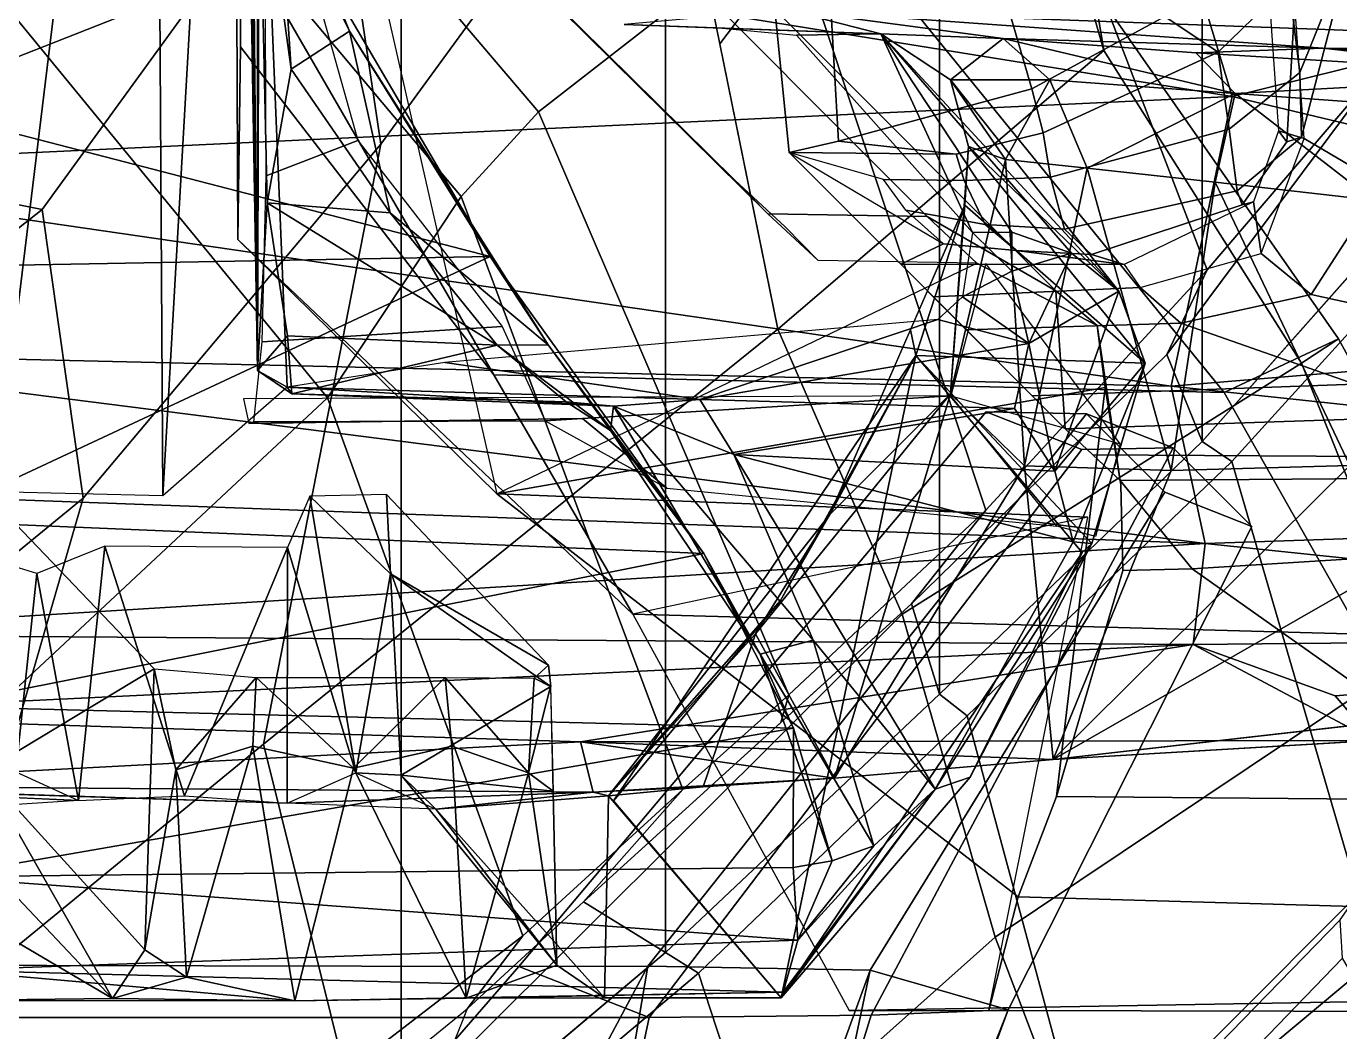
# Model space of a CAD drawing. Header units: inches. Extents: x -15.6 to 12, y -13.7 to 13.7.
# Drawn here: x -8.27 to -7.099, y -8.481 to -7.585 of the extents above; entities that cross this region are included whole.
import ezdxf

# ---------------------------------------------------------------- set-up
doc = ezdxf.new("R2010")
doc.units = ezdxf.units.IN
doc.header["$MEASUREMENT"] = 0
for name, color, linetype in [('SEAT-CHASSIS', 5, 'Continuous'), ('SEAT-FABRICBACK', 5, 'Continuous'), ('SEAT-FRAME', 5, 'Continuous')]:
    doc.layers.add(name, color=color, linetype=linetype)

msp = doc.modelspace()

# ---------------------------------------------------------------- linework, layer by layer
at = {"layer": 'SEAT-CHASSIS'}
for points in [[(-8.3221, -6.8266, 23.2099), (-8.155, -6.8335, 23.477), (-8.2973, -7.9995, 23.2067)], [(-8.1481, -8.0031, 23.4421), (-8.2973, -7.9995, 23.2067), (-8.155, -6.8335, 23.477)], [(-8.1481, -8.0031, 23.4421), (-8.155, -6.8335, 23.477), (-8.0814, -6.8348, 23.6615)], [(-8.0373, -7.9065, 23.6251), (-8.1481, -8.0031, 23.4421), (-8.0814, -6.8348, 23.6615)], [(-8.0635, -7.8914, 23.7604), (-8.0373, -7.9065, 23.6251), (-8.0814, -6.8348, 23.6615)], [(-8.0772, -6.8811, 23.942), (-8.0635, -7.8914, 23.7604), (-8.0814, -6.8348, 23.6615)], [(-8.0719, -6.975, 24.107), (-8.0635, -7.8914, 23.7604), (-8.0772, -6.8811, 23.942)], [(-8.0719, -6.975, 24.107), (-8.0636, -7.3035, 24.2217), (-8.0635, -7.8914, 23.7604)], [(-8.0635, -7.8914, 23.7604), (-8.0636, -7.3035, 24.2217), (-8.0622, -7.4172, 24.1961)], [(-7.1951, -7.6474, 14.3728), (-8.6041, -7.42, 14.5251), (-7.295, -7.3171, 14.1679)], [(-7.1951, -7.6474, 14.3728), (-7.295, -7.3171, 14.1679), (-6.412, -7.4533, 14.1115)], [(-8.5793, -7.7123, 14.7585), (-8.6041, -7.42, 14.5251), (-7.1951, -7.6474, 14.3728)], [(-8.0622, -7.4172, 24.1961), (-8.0549, -7.7421, 24.0624), (-8.0635, -7.8914, 23.7604)], [(-8.0549, -7.7421, 24.0624), (-8.0622, -7.4172, 24.1961), (-8.0337, -7.6231, 24.1398)], [(-8.0622, -7.4172, 24.1961), (-8.0464, -7.4291, 24.2466), (-8.0337, -7.6231, 24.1398)], [(-8.0464, -7.4291, 24.2466), (-7.9815, -7.5894, 24.2234), (-8.0337, -7.6231, 24.1398)], [(-8.0199, -7.5106, 24.3439), (-7.9815, -7.5894, 24.2234), (-8.0464, -7.4291, 24.2466)], [(-7.1951, -7.6474, 14.3728), (-6.412, -7.4533, 14.1115), (-6.4058, -7.8361, 14.4387)], [(-8.0199, -7.5106, 24.3439), (-8.396, -7.4841, 24.3459), (-8.3832, -7.6538, 24.3278)], [(-7.8564, -7.7899, 24.2816), (-8.0199, -7.5106, 24.3439), (-8.3832, -7.6538, 24.3278)], [(-8.0199, -7.5106, 24.3439), (-7.8564, -7.7899, 24.2816), (-7.9815, -7.5894, 24.2234)], [(-7.5916, -7.5703, 15.3952), (-6.6166, -7.6058, 15.0842), (-7.2982, -7.5398, 15.143)], [(-6.7268, -7.5518, 14.9967), (-7.2982, -7.5398, 15.143), (-6.6166, -7.6058, 15.0842)], [(-7.5916, -7.5703, 15.3952), (-7.7367, -7.5834, 16.1351), (-7.508, -7.5917, 16.241)], [(-7.399, -7.5958, 15.9407), (-7.1142, -7.6043, 15.5532), (-7.5916, -7.5703, 15.3952)], [(-7.508, -7.5917, 16.241), (-7.399, -7.5958, 15.9407), (-7.5916, -7.5703, 15.3952)], [(-7.5916, -7.5703, 15.3952), (-7.1142, -7.6043, 15.5532), (-6.6166, -7.6058, 15.0842)], [(-7.6494, -7.5865, 16.206), (-7.508, -7.5917, 16.241), (-7.7367, -7.5834, 16.1351)], [(-8.0337, -7.6231, 24.1398), (-7.9815, -7.5894, 24.2234), (-7.9455, -7.7511, 24.0636)], [(-7.9815, -7.5894, 24.2234), (-7.8045, -7.8687, 24.0007), (-7.9455, -7.7511, 24.0636)], [(-7.8564, -7.7899, 24.2816), (-7.8045, -7.8687, 24.0007), (-7.9815, -7.5894, 24.2234)], [(-7.508, -7.5917, 16.241), (-7.6494, -7.5865, 16.206), (-7.5833, -7.5929, 16.4529)], [(-7.508, -7.5917, 16.241), (-7.5833, -7.5929, 16.4529), (-7.4263, -7.7687, 23.3125)], [(-7.508, -7.5917, 16.241), (-7.3914, -7.7682, 23.3119), (-7.3382, -7.787, 23.3535)], [(-7.4459, -7.6327, 16.2284), (-7.508, -7.5917, 16.241), (-7.296, -7.821, 23.3453)], [(-7.508, -7.5917, 16.241), (-7.4459, -7.6327, 16.2284), (-7.399, -7.5958, 15.9407)], [(-7.4263, -7.7687, 23.3125), (-7.3914, -7.7682, 23.3119), (-7.508, -7.5917, 16.241)], [(-7.3382, -7.787, 23.3535), (-7.296, -7.821, 23.3453), (-7.508, -7.5917, 16.241)], [(-7.4459, -7.6327, 16.2284), (-7.3574, -7.6325, 15.9799), (-7.399, -7.5958, 15.9407)], [(-7.399, -7.5958, 15.9407), (-7.2275, -7.6086, 15.7244), (-7.1142, -7.6043, 15.5532)], [(-7.1923, -7.6447, 15.7562), (-7.2275, -7.6086, 15.7244), (-7.399, -7.5958, 15.9407)], [(-7.3574, -7.6325, 15.9799), (-7.1923, -7.6447, 15.7562), (-7.399, -7.5958, 15.9407)], [(-6.8969, -7.6288, 15.4831), (-7.1142, -7.6043, 15.5532), (-7.2275, -7.6086, 15.7244)], [(-6.668, -7.6351, 15.3662), (-6.6166, -7.6058, 15.0842), (-7.1142, -7.6043, 15.5532)], [(-6.8969, -7.6288, 15.4831), (-6.668, -7.6351, 15.3662), (-7.1142, -7.6043, 15.5532)], [(-7.1923, -7.6447, 15.7562), (-6.8969, -7.6288, 15.4831), (-7.2275, -7.6086, 15.7244)], [(-8.0337, -7.6231, 24.1398), (-7.9455, -7.7511, 24.0636), (-8.0549, -7.7421, 24.0624)], [(-6.8573, -7.6687, 15.5203), (-6.8969, -7.6288, 15.4831), (-7.1923, -7.6447, 15.7562)], [(-7.3574, -7.6325, 15.9799), (-7.4459, -7.6327, 16.2284), (-7.397, -7.7036, 16.1707)], [(-7.397, -7.7036, 16.1707), (-7.4459, -7.6327, 16.2284), (-7.4301, -7.692, 16.3534)], [(-7.4459, -7.6327, 16.2284), (-7.296, -7.821, 23.3453), (-7.4301, -7.692, 16.3534)], [(-7.397, -7.7036, 16.1707), (-7.3242, -7.7112, 15.999), (-7.3574, -7.6325, 15.9799)], [(-7.1923, -7.6447, 15.7562), (-7.3574, -7.6325, 15.9799), (-7.3242, -7.7112, 15.999)], [(-8.5793, -7.7123, 14.7585), (-7.1951, -7.6474, 14.3728), (-7.2494, -7.9055, 14.6425)], [(-7.8564, -7.7899, 24.2816), (-8.3832, -7.6538, 24.3278), (-8.3763, -7.7995, 24.2838)], [(-7.3242, -7.7112, 15.999), (-7.2102, -7.7239, 15.8408), (-7.1923, -7.6447, 15.7562)], [(-6.4058, -7.8361, 14.4387), (-7.2494, -7.9055, 14.6425), (-7.1951, -7.6474, 14.3728)], [(-7.2102, -7.7239, 15.8408), (-7.0694, -7.7397, 15.7091), (-7.1923, -7.6447, 15.7562)], [(-6.8573, -7.6687, 15.5203), (-7.1923, -7.6447, 15.7562), (-7.0694, -7.7397, 15.7091)], [(-7.4332, -7.7442, 16.4826), (-7.4459, -7.9124, 16.1146), (-7.4301, -7.692, 16.3534)], [(-7.4459, -7.9124, 16.1146), (-7.397, -7.7036, 16.1707), (-7.4301, -7.692, 16.3534)], [(-7.4332, -7.7442, 16.4826), (-7.4301, -7.692, 16.3534), (-7.2724, -7.8849, 23.3331)], [(-7.4301, -7.692, 16.3534), (-7.296, -7.821, 23.3453), (-7.2724, -7.8849, 23.3331)], [(-8.563, -7.8748, 14.94), (-8.5793, -7.7123, 14.7585), (-7.2494, -7.9055, 14.6425)], [(-7.397, -7.7036, 16.1707), (-7.4459, -7.9124, 16.1146), (-7.38, -7.9765, 15.9254)], [(-7.38, -7.9765, 15.9254), (-7.3242, -7.7112, 15.999), (-7.397, -7.7036, 16.1707)], [(-7.2493, -7.9806, 15.7743), (-7.3242, -7.7112, 15.999), (-7.38, -7.9765, 15.9254)], [(-7.3242, -7.7112, 15.999), (-7.2493, -7.9806, 15.7743), (-7.2102, -7.7239, 15.8408)], [(-7.2493, -7.9806, 15.7743), (-7.0902, -7.9762, 15.6521), (-7.2102, -7.7239, 15.8408)], [(-7.2102, -7.7239, 15.8408), (-7.0902, -7.9762, 15.6521), (-7.0694, -7.7397, 15.7091)], [(-8.0635, -7.8914, 23.7604), (-8.0549, -7.7421, 24.0624), (-8.0368, -7.8608, 23.9333)], [(-8.0549, -7.7421, 24.0624), (-7.8501, -7.8689, 23.9223), (-8.0368, -7.8608, 23.9333)], [(-7.9455, -7.7511, 24.0636), (-7.8501, -7.8689, 23.9223), (-8.0549, -7.7421, 24.0624)], [(-7.5536, -8.0199, 16.441), (-7.4459, -7.9124, 16.1146), (-7.4332, -7.7442, 16.4826)], [(-7.4332, -7.7442, 16.4826), (-7.4768, -7.8783, 16.6143), (-7.4817, -7.8554, 16.4658)], [(-7.2724, -7.8849, 23.3331), (-7.4768, -7.8783, 16.6143), (-7.4332, -7.7442, 16.4826)], [(-7.8045, -7.8687, 24.0007), (-7.8501, -7.8689, 23.9223), (-7.9455, -7.7511, 24.0636)], [(-7.4263, -7.7687, 23.3125), (-7.4353, -7.8259, 23.432), (-7.3914, -7.803, 23.4011)], [(-7.3914, -7.803, 23.4011), (-7.3914, -7.7682, 23.3119), (-7.4263, -7.7687, 23.3125)], [(-7.3914, -7.7682, 23.3119), (-7.3914, -7.803, 23.4011), (-7.3382, -7.787, 23.3535)], [(-8.3608, -8.0255, 24.169), (-7.8564, -7.7899, 24.2816), (-8.3763, -7.7995, 24.2838)], [(-8.3608, -8.0255, 24.169), (-7.6657, -8.0547, 24.1393), (-7.8564, -7.7899, 24.2816)], [(-7.6657, -8.0547, 24.1393), (-7.8045, -7.8687, 24.0007), (-7.8564, -7.7899, 24.2816)], [(-7.3914, -7.803, 23.4011), (-7.3763, -7.8674, 23.4906), (-7.3382, -7.787, 23.3535)], [(-7.296, -7.821, 23.3453), (-7.3382, -7.787, 23.3535), (-7.3763, -7.8674, 23.4906)], [(-7.3914, -7.803, 23.4011), (-7.4353, -7.8259, 23.432), (-7.3763, -7.8674, 23.4906)], [(-7.3763, -7.8674, 23.4906), (-7.4353, -7.8259, 23.432), (-7.4573, -7.8461, 23.4628)], [(-7.3763, -7.8674, 23.4906), (-7.353, -7.9812, 23.6395), (-7.296, -7.821, 23.3453)], [(-7.296, -7.821, 23.3453), (-7.353, -7.9812, 23.6395), (-7.2724, -7.8849, 23.3331)], [(-7.2494, -7.9055, 14.6425), (-6.4058, -7.8361, 14.4387), (-6.2434, -8.0126, 14.6775)], [(-7.8967, -7.8845, 23.5446), (-7.6694, -7.9173, 23.6304), (-7.4573, -7.8461, 23.4628)], [(-7.3763, -7.8674, 23.4906), (-7.4573, -7.8461, 23.4628), (-7.6694, -7.9173, 23.6304)], [(-8.0329, -7.9123, 23.7883), (-8.0635, -7.8914, 23.7604), (-8.0368, -7.8608, 23.9333)], [(-8.0368, -7.8608, 23.9333), (-7.8501, -7.8689, 23.9223), (-8.0329, -7.9123, 23.7883)], [(-7.4817, -7.8554, 16.4658), (-7.4768, -7.8783, 16.6143), (-7.5536, -8.0199, 16.441)], [(-7.2494, -7.9055, 14.6425), (-7.2192, -8.0456, 14.8444), (-8.563, -7.8748, 14.94)], [(-7.2192, -8.0456, 14.8444), (-8.5534, -7.9966, 15.1174), (-8.563, -7.8748, 14.94)], [(-8.0329, -7.9123, 23.7883), (-7.8501, -7.8689, 23.9223), (-7.7884, -7.9195, 23.7564)], [(-7.8045, -7.8687, 24.0007), (-7.7491, -7.945, 23.7615), (-7.8501, -7.8689, 23.9223)], [(-7.7491, -7.945, 23.7615), (-7.7884, -7.9195, 23.7564), (-7.8501, -7.8689, 23.9223)], [(-7.7491, -7.945, 23.7615), (-7.8045, -7.8687, 24.0007), (-7.6657, -8.0547, 24.1393)], [(-7.6694, -7.9173, 23.6304), (-7.3891, -7.9254, 23.6233), (-7.3763, -7.8674, 23.4906)], [(-7.3763, -7.8674, 23.4906), (-7.3891, -7.9254, 23.6233), (-7.353, -7.9812, 23.6395)], [(-7.6694, -7.9173, 23.6304), (-7.8967, -7.8845, 23.5446), (-8.0373, -7.9065, 23.6251)], [(-7.5968, -8.4505, 23.2474), (-7.7465, -8.2748, 16.6207), (-7.4768, -7.8783, 16.6143)], [(-7.7465, -8.2748, 16.6207), (-7.5975, -8.0963, 16.5217), (-7.4768, -7.8783, 16.6143)], [(-7.5975, -8.0963, 16.5217), (-7.5536, -8.0199, 16.441), (-7.4768, -7.8783, 16.6143)], [(-7.4768, -7.8783, 16.6143), (-7.3288, -8.0536, 23.2173), (-7.5968, -8.4505, 23.2474)], [(-7.3288, -8.0536, 23.2173), (-7.4768, -7.8783, 16.6143), (-7.3201, -8.0456, 23.5311)], [(-7.3201, -8.0456, 23.5311), (-7.4768, -7.8783, 16.6143), (-7.2724, -7.8849, 23.3331)], [(-7.353, -7.9812, 23.6395), (-7.3368, -8.0441, 23.6425), (-7.2724, -7.8849, 23.3331)], [(-7.3201, -8.0456, 23.5311), (-7.2724, -7.8849, 23.3331), (-7.3368, -8.0441, 23.6425)], [(-8.0373, -7.9065, 23.6251), (-8.0635, -7.8914, 23.7604), (-8.0329, -7.9123, 23.7883)], [(-7.7465, -7.9234, 23.6942), (-8.0373, -7.9065, 23.6251), (-8.0329, -7.9123, 23.7883)], [(-7.7465, -7.9234, 23.6942), (-7.6694, -7.9173, 23.6304), (-8.0373, -7.9065, 23.6251)], [(-7.7884, -7.9195, 23.7564), (-7.7465, -7.9234, 23.6942), (-8.0329, -7.9123, 23.7883)], [(-7.6198, -8.1262, 16.2672), (-7.5495, -8.2546, 15.8087), (-7.4459, -7.9124, 16.1146)], [(-7.5536, -8.0199, 16.441), (-7.6198, -8.1262, 16.2672), (-7.4459, -7.9124, 16.1146)], [(-7.38, -7.9765, 15.9254), (-7.4459, -7.9124, 16.1146), (-7.5495, -8.2546, 15.8087)], [(-6.2434, -8.0126, 14.6775), (-7.2192, -8.0456, 14.8444), (-7.2494, -7.9055, 14.6425)], [(-7.7465, -7.9234, 23.6942), (-7.7884, -7.9195, 23.7564), (-7.7491, -7.945, 23.7615)], [(-7.7465, -7.9234, 23.6942), (-7.7491, -7.945, 23.7615), (-7.6157, -8.1442, 23.7395)], [(-7.7465, -7.9234, 23.6942), (-7.6392, -7.9663, 23.6509), (-7.6694, -7.9173, 23.6304)], [(-7.6157, -8.1442, 23.7395), (-7.5685, -8.1318, 23.6686), (-7.7465, -7.9234, 23.6942)], [(-7.7465, -7.9234, 23.6942), (-7.5685, -8.1318, 23.6686), (-7.6392, -7.9663, 23.6509)], [(-7.6694, -7.9173, 23.6304), (-7.6392, -7.9663, 23.6509), (-7.3891, -7.9254, 23.6233)], [(-7.7145, -8.4679, 21.3525), (-7.329, -7.9619, 20.9946), (-7.4142, -7.9285, 19.0821), (-7.8306, -8.4224, 18.7474)], [(-7.4142, -7.9285, 19.0821), (-7.3248, -7.9301, 19.168), (-7.7157, -8.4221, 18.7747), (-7.8306, -8.4224, 18.7474)], [(-7.3248, -7.9301, 19.168), (-7.2551, -8, 19.1617), (-7.5175, -8.4258, 18.9803), (-7.7157, -8.4221, 18.7747)], [(-7.6392, -7.9663, 23.6509), (-7.353, -7.9812, 23.6395), (-7.3891, -7.9254, 23.6233)], [(-7.2475, -7.9603, 20.9009), (-7.3248, -7.9301, 19.168), (-7.4142, -7.9285, 19.0821), (-7.329, -7.9619, 20.9946)], [(-7.2475, -7.9603, 20.9009), (-7.1776, -8.0304, 20.8986), (-7.2551, -8, 19.1617), (-7.3248, -7.9301, 19.168)], [(-7.6657, -8.0547, 24.1393), (-7.6157, -8.1442, 23.7395), (-7.7491, -7.945, 23.7615)], [(-7.7145, -8.4679, 21.3525), (-7.5166, -8.4657, 21.2676), (-7.2475, -7.9603, 20.9009), (-7.329, -7.9619, 20.9946)], [(-7.4596, -8.2645, 23.6554), (-7.3368, -8.0441, 23.6425), (-7.6392, -7.9663, 23.6509)], [(-7.6392, -7.9663, 23.6509), (-7.3368, -8.0441, 23.6425), (-7.353, -7.9812, 23.6395)], [(-7.5685, -8.1318, 23.6686), (-7.4596, -8.2645, 23.6554), (-7.6392, -7.9663, 23.6509)], [(-7.2475, -7.9603, 20.9009), (-7.5166, -8.4657, 21.2676), (-7.3945, -8.4611, 20.9967), (-7.1776, -8.0304, 20.8986)], [(-7.3545, -8.238, 15.6302), (-7.38, -7.9765, 15.9254), (-7.5495, -8.2546, 15.8087)], [(-7.2493, -7.9806, 15.7743), (-7.38, -7.9765, 15.9254), (-7.3545, -8.238, 15.6302)], [(-7.0902, -7.9762, 15.6521), (-7.3545, -8.238, 15.6302), (-6.919, -7.9885, 15.5515)], [(-7.3545, -8.238, 15.6302), (-7.0902, -7.9762, 15.6521), (-7.2493, -7.9806, 15.7743)], [(-6.9805, -8.1955, 15.446), (-6.919, -7.9885, 15.5515), (-7.3545, -8.238, 15.6302)], [(-7.2192, -8.0456, 14.8444), (-8.537, -8.1267, 15.3712), (-8.5534, -7.9966, 15.1174)], [(-7.976, -8.2498, 16.5742), (-8.0171, -8.0034, 16.7653), (-8.0368, -8.0492, 16.7247)], [(-8.0171, -8.0034, 16.7653), (-7.9452, -8.0728, 16.8237), (-7.9486, -8.0021, 16.8534)], [(-7.9452, -8.0728, 16.8237), (-8.0171, -8.0034, 16.7653), (-7.976, -8.2498, 16.5742)], [(-7.8044, -8.1539, 22.9435), (-7.9486, -8.0021, 16.8534), (-7.9452, -8.0728, 16.8237)], [(-7.2551, -8, 19.1617), (-7.1776, -8.0304, 20.8986), (-7.3945, -8.4611, 20.9967), (-7.5175, -8.4258, 18.9803)], [(-8.2989, -8.008, 16.9053), (-8.1557, -8.1573, 22.9561), (-8.3081, -8.249, 16.7076)], [(-7.2192, -8.0456, 14.8444), (-6.2434, -8.0126, 14.6775), (-6.4329, -8.1278, 14.9527)], [(-7.6657, -8.0547, 24.1393), (-8.3608, -8.0255, 24.169), (-8.3511, -8.1907, 24.0242)], [(-7.6198, -8.1262, 16.2672), (-7.5536, -8.0199, 16.441), (-7.7507, -8.2705, 16.2646)], [(-7.5975, -8.0963, 16.5217), (-7.7507, -8.2705, 16.2646), (-7.5536, -8.0199, 16.441)], [(-8.537, -8.1267, 15.3712), (-7.2192, -8.0456, 14.8444), (-7.2299, -8.1357, 15.0516)], [(-8.1997, -8.048, 16.7271), (-8.2603, -8.0725, 16.7528), (-8.2232, -8.2745, 16.4851)], [(-8.2232, -8.2745, 16.4851), (-8.1286, -8.2703, 16.4692), (-8.1997, -8.048, 16.7271)], [(-8.1997, -8.048, 16.7271), (-8.1286, -8.2703, 16.4692), (-8.0368, -8.0492, 16.7247)], [(-8.1286, -8.2703, 16.4692), (-8.0371, -8.2771, 16.4729), (-8.0368, -8.0492, 16.7247)], [(-8.0371, -8.2771, 16.4729), (-7.976, -8.2498, 16.5742), (-8.0368, -8.0492, 16.7247)], [(-7.3368, -8.0441, 23.6425), (-7.4596, -8.2645, 23.6554), (-7.3201, -8.0456, 23.5311)], [(-7.4285, -8.2538, 23.3169), (-7.3201, -8.0456, 23.5311), (-7.4596, -8.2645, 23.6554)], [(-7.3201, -8.0456, 23.5311), (-7.4285, -8.2538, 23.3169), (-7.3288, -8.0536, 23.2173)], [(-6.4329, -8.1278, 14.9527), (-7.2299, -8.1357, 15.0516), (-7.2192, -8.0456, 14.8444)], [(-8.3511, -8.1907, 24.0242), (-7.5859, -8.2101, 23.9891), (-7.6657, -8.0547, 24.1393)], [(-8.2603, -8.0725, 16.7528), (-8.2911, -8.0628, 16.826), (-8.279, -8.2491, 16.5867)], [(-7.5859, -8.2101, 23.9891), (-7.6157, -8.1442, 23.7395), (-7.6657, -8.0547, 24.1393)], [(-7.4285, -8.2538, 23.3169), (-7.5968, -8.4505, 23.2474), (-7.3288, -8.0536, 23.2173)], [(-8.2603, -8.0725, 16.7528), (-8.279, -8.2491, 16.5867), (-8.2232, -8.2745, 16.4851)], [(-7.976, -8.2498, 16.5742), (-7.9356, -8.2519, 16.6837), (-7.9452, -8.0728, 16.8237)], [(-7.9356, -8.2519, 16.6837), (-7.8023, -8.1729, 22.9078), (-7.9452, -8.0728, 16.8237)], [(-7.8044, -8.1539, 22.9435), (-7.9452, -8.0728, 16.8237), (-7.8023, -8.1729, 22.9078)], [(-7.7507, -8.2705, 16.2646), (-7.5975, -8.0963, 16.5217), (-7.7465, -8.2748, 16.6207)], [(-7.2299, -8.1357, 15.0516), (-8.5289, -8.1982, 15.5862), (-8.537, -8.1267, 15.3712)], [(-7.6198, -8.1262, 16.2672), (-7.7507, -8.2705, 16.2646), (-7.6664, -8.2624, 15.98)], [(-7.6198, -8.1262, 16.2672), (-7.6664, -8.2624, 15.98), (-7.5495, -8.2546, 15.8087)], [(-7.6157, -8.1442, 23.7395), (-7.5142, -8.315, 23.6836), (-7.5685, -8.1318, 23.6686)], [(-7.5685, -8.1318, 23.6686), (-7.5142, -8.315, 23.6836), (-7.4596, -8.2645, 23.6554)], [(-7.1031, -8.1812, 15.2), (-7.2299, -8.1357, 15.0516), (-6.4329, -8.1278, 14.9527)], [(-7.0691, -8.2212, 15.4462), (-7.1031, -8.1812, 15.2), (-6.4329, -8.1278, 14.9527)], [(-8.5289, -8.1982, 15.5862), (-7.2299, -8.1357, 15.0516), (-7.7758, -8.2223, 15.5166)], [(-7.2299, -8.1357, 15.0516), (-7.0691, -8.2212, 15.4462), (-7.7758, -8.2223, 15.5166)], [(-7.5142, -8.315, 23.6836), (-7.6157, -8.1442, 23.7395), (-7.5515, -8.3283, 23.7691)], [(-7.5859, -8.2101, 23.9891), (-7.5515, -8.3283, 23.7691), (-7.6157, -8.1442, 23.7395)], [(-7.2299, -8.1357, 15.0516), (-7.1031, -8.1812, 15.2), (-7.0691, -8.2212, 15.4462)], [(-8.1641, -8.4076, 23.0604), (-8.3081, -8.249, 16.7076), (-8.1557, -8.1573, 22.9561)], [(-8.1557, -8.1573, 22.9561), (-8.1364, -8.2472, 23.0242), (-8.1641, -8.4076, 23.0604)], [(-8.1557, -8.1573, 22.9561), (-8.0648, -8.165, 23.0519), (-8.1364, -8.2472, 23.0242)], [(-7.8023, -8.1729, 22.9078), (-7.8171, -8.1657, 22.9748), (-7.8044, -8.1539, 22.9435)], [(-8.0648, -8.165, 23.0519), (-8.0678, -8.2261, 23.069), (-8.1364, -8.2472, 23.0242)], [(-8.0678, -8.2261, 23.069), (-8.0648, -8.165, 23.0519), (-7.978, -8.2457, 23.101)], [(-7.978, -8.2457, 23.101), (-8.0648, -8.165, 23.0519), (-7.8965, -8.1649, 23.0484)], [(-7.8965, -8.1649, 23.0484), (-7.8903, -8.2262, 23.0651), (-7.978, -8.2457, 23.101)], [(-7.8965, -8.1649, 23.0484), (-7.8222, -8.2499, 23.0171), (-7.8903, -8.2262, 23.0651)], [(-7.8222, -8.2499, 23.0171), (-7.8965, -8.1649, 23.0484), (-7.8171, -8.1657, 22.9748)], [(-7.8222, -8.2499, 23.0171), (-7.8171, -8.1657, 22.9748), (-7.8025, -8.1729, 22.9086)], [(-7.9356, -8.2519, 16.6837), (-7.8002, -8.2664, 22.9304), (-7.8023, -8.1729, 22.9078)], [(-7.8025, -8.1729, 22.9086), (-7.8002, -8.2664, 22.9304), (-7.8222, -8.2499, 23.0171)], [(-7.5859, -8.2101, 23.9891), (-8.3511, -8.1907, 24.0242), (-8.3481, -8.3426, 23.8112)], [(-8.5289, -8.1982, 15.5862), (-7.7758, -8.2223, 15.5166), (-8.5151, -8.2612, 15.9153)], [(-8.3481, -8.3426, 23.8112), (-7.5863, -8.3344, 23.8083), (-7.5859, -8.2101, 23.9891)], [(-7.5863, -8.3344, 23.8083), (-7.5515, -8.3283, 23.7691), (-7.5859, -8.2101, 23.9891)], [(-7.7758, -8.2223, 15.5166), (-7.7646, -8.2671, 16.0019), (-8.5151, -8.2612, 15.9153)], [(-8.0678, -8.2261, 23.069), (-8.1269, -8.432, 23.2122), (-8.1364, -8.2472, 23.0242)], [(-8.0678, -8.2261, 23.069), (-8.0304, -8.4531, 23.2992), (-8.1269, -8.432, 23.2122)], [(-8.0304, -8.4531, 23.2992), (-8.0678, -8.2261, 23.069), (-7.978, -8.2457, 23.101)], [(-7.978, -8.2457, 23.101), (-7.8903, -8.2262, 23.0651), (-7.8776, -8.4508, 23.2824)], [(-7.8903, -8.2262, 23.0651), (-7.8222, -8.2499, 23.0171), (-7.8776, -8.4508, 23.2824)], [(-7.3545, -8.238, 15.6302), (-7.7758, -8.2223, 15.5166), (-7.0691, -8.2212, 15.4462)], [(-7.7758, -8.2223, 15.5166), (-7.3545, -8.238, 15.6302), (-7.5495, -8.2546, 15.8087)], [(-7.7646, -8.2671, 16.0019), (-7.7758, -8.2223, 15.5166), (-7.5495, -8.2546, 15.8087)], [(-8.3518, -8.2828, 16.6079), (-8.3081, -8.249, 16.7076), (-8.1928, -8.4511, 23.1982)], [(-8.2232, -8.2745, 16.4851), (-8.3518, -8.2828, 16.6079), (-8.279, -8.2491, 16.5867)], [(-8.3081, -8.249, 16.7076), (-8.1641, -8.4076, 23.0604), (-8.1928, -8.4511, 23.1982)], [(-8.1269, -8.432, 23.2122), (-8.1641, -8.4076, 23.0604), (-8.1364, -8.2472, 23.0242)], [(-7.976, -8.2498, 16.5742), (-7.9047, -8.2824, 16.5799), (-8.0371, -8.2771, 16.4729)], [(-8.0304, -8.4531, 23.2992), (-7.978, -8.2457, 23.101), (-7.8776, -8.4508, 23.2824)], [(-7.9356, -8.2519, 16.6837), (-7.976, -8.2498, 16.5742), (-7.9047, -8.2824, 16.5799)], [(-7.8002, -8.2664, 22.9304), (-7.9356, -8.2519, 16.6837), (-7.7969, -8.4214, 23.1178)], [(-7.9356, -8.2519, 16.6837), (-7.9047, -8.2824, 16.5799), (-7.7969, -8.4214, 23.1178)], [(-7.8222, -8.2499, 23.0171), (-7.7969, -8.4214, 23.1178), (-7.8776, -8.4508, 23.2824)], [(-7.7969, -8.4214, 23.1178), (-7.8222, -8.2499, 23.0171), (-7.8002, -8.2664, 22.9304)], [(-8.3518, -8.2828, 16.6079), (-8.1928, -8.4511, 23.1982), (-8.5151, -8.2612, 15.9153)], [(-8.5151, -8.2612, 15.9153), (-8.1928, -8.4511, 23.1982), (-8.346, -8.4528, 23.3389)], [(-8.0371, -8.2771, 16.4729), (-8.5151, -8.2612, 15.9153), (-7.7646, -8.2671, 16.0019)], [(-8.5151, -8.2612, 15.9153), (-8.2232, -8.2745, 16.4851), (-8.3518, -8.2828, 16.6079)], [(-7.6664, -8.2624, 15.98), (-7.7646, -8.2671, 16.0019), (-7.5495, -8.2546, 15.8087)], [(-7.7646, -8.2671, 16.0019), (-7.6664, -8.2624, 15.98), (-7.7507, -8.2705, 16.2646)], [(-7.4285, -8.2538, 23.3169), (-7.4596, -8.2645, 23.6554), (-7.5968, -8.4505, 23.2474)], [(-7.7646, -8.2671, 16.0019), (-7.9047, -8.2824, 16.5799), (-8.0371, -8.2771, 16.4729)], [(-7.7507, -8.2705, 16.2646), (-7.9047, -8.2824, 16.5799), (-7.7646, -8.2671, 16.0019)], [(-7.9047, -8.2824, 16.5799), (-7.7507, -8.2705, 16.2646), (-7.7545, -8.4504, 23.1365)], [(-7.7545, -8.4504, 23.1365), (-7.7507, -8.2705, 16.2646), (-7.5968, -8.4505, 23.2474)], [(-7.7465, -8.2748, 16.6207), (-7.5968, -8.4505, 23.2474), (-7.7507, -8.2705, 16.2646)], [(-7.5968, -8.4505, 23.2474), (-7.4596, -8.2645, 23.6554), (-7.595, -8.4453, 23.459)], [(-7.5822, -8.399, 23.6528), (-7.595, -8.4453, 23.459), (-7.4596, -8.2645, 23.6554)], [(-7.5822, -8.399, 23.6528), (-7.4596, -8.2645, 23.6554), (-7.5142, -8.315, 23.6836)], [(-7.9047, -8.2824, 16.5799), (-7.7545, -8.4504, 23.1365), (-7.7969, -8.4214, 23.1178)], [(-7.5822, -8.399, 23.6528), (-7.5142, -8.315, 23.6836), (-7.5515, -8.3283, 23.7691)], [(-7.5515, -8.3283, 23.7691), (-7.5863, -8.3344, 23.8083), (-7.5822, -8.399, 23.6528)], [(-7.5822, -8.399, 23.6528), (-7.5863, -8.3344, 23.8083), (-8.3481, -8.3426, 23.8112)], [(-8.3403, -8.4258, 23.5789), (-7.5822, -8.399, 23.6528), (-8.3481, -8.3426, 23.8112)], [(-7.595, -8.4453, 23.459), (-7.5822, -8.399, 23.6528), (-8.3403, -8.4258, 23.5789)], [(-8.1641, -8.4076, 23.0604), (-8.1269, -8.432, 23.2122), (-8.1928, -8.4511, 23.1982)], [(-7.7145, -8.4679, 21.3525), (-7.8306, -8.4224, 18.7474), (-8.532, -8.4211, 18.7814), (-8.4031, -8.4679, 21.383)], [(-8.175, -8.8189, 18.7607), (-8.4569, -8.832, 18.8044), (-8.532, -8.4211, 18.7814), (-7.8306, -8.4224, 18.7474)], [(-8.0304, -8.4531, 23.2992), (-8.3403, -8.4258, 23.5789), (-8.346, -8.4528, 23.3389)], [(-7.595, -8.4453, 23.459), (-8.3403, -8.4258, 23.5789), (-8.0304, -8.4531, 23.2992)], [(-7.7157, -8.4221, 18.7747), (-8.0364, -9.0211, 18.7765), (-8.175, -8.8189, 18.7607), (-7.8306, -8.4224, 18.7474)], [(-7.7646, -8.7089, 18.8081), (-7.8289, -9.1572, 18.9027), (-8.0364, -9.0211, 18.7765), (-7.7157, -8.4221, 18.7747)], [(-7.7969, -8.4214, 23.1178), (-7.7545, -8.4504, 23.1365), (-7.8776, -8.4508, 23.2824)], [(-7.5175, -8.4258, 18.9803), (-7.6223, -8.7128, 19.0239), (-7.7646, -8.7089, 18.8081), (-7.7157, -8.4221, 18.7747)], [(-7.6381, -8.9954, 19.4673), (-7.6913, -9.1328, 19.2342), (-7.6223, -8.7128, 19.0239), (-7.5175, -8.4258, 18.9803)], [(-7.3945, -8.4611, 20.9967), (-7.61, -9.0066, 20.7896), (-7.6381, -8.9954, 19.4673), (-7.5175, -8.4258, 18.9803)], [(-8.1928, -8.4511, 23.1982), (-8.1269, -8.432, 23.2122), (-8.0304, -8.4531, 23.2992)], [(-8.1928, -8.4511, 23.1982), (-8.0304, -8.4531, 23.2992), (-8.346, -8.4528, 23.3389)], [(-7.595, -8.4453, 23.459), (-8.0304, -8.4531, 23.2992), (-7.8776, -8.4508, 23.2824)], [(-7.595, -8.4453, 23.459), (-7.8776, -8.4508, 23.2824), (-7.5968, -8.4505, 23.2474)], [(-7.5968, -8.4505, 23.2474), (-7.8776, -8.4508, 23.2824), (-7.7545, -8.4504, 23.1365)], [(-7.7426, -9.1985, 21.2649), (-7.6661, -9.1946, 21.035), (-7.3945, -8.4611, 20.9967), (-7.5166, -8.4657, 21.2676)], [(-7.6661, -9.1946, 21.035), (-7.61, -9.0066, 20.7896), (-7.3945, -8.4611, 20.9967), (-7.6661, -9.1946, 21.035)], [(-8.2466, -9.1999, 21.366), (-8.4031, -8.4679, 21.383), (-8.6074, -8.4655, 21.3148), (-8.3816, -9.1986, 21.2977)], [(-7.8701, -9.1999, 21.3483), (-7.7145, -8.4679, 21.3525), (-8.4031, -8.4679, 21.383), (-8.2466, -9.1999, 21.366)], [(-7.7426, -9.1985, 21.2649), (-7.5166, -8.4657, 21.2676), (-7.7145, -8.4679, 21.3525), (-7.8701, -9.1999, 21.3483)]]:
    msp.add_3dface(points, dxfattribs=at)
for points, invisible_edges in [([(-7.0691, -8.2212, 15.4462), (-6.9805, -8.1955, 15.446), (-7.3545, -8.238, 15.6302)], 1), ([(-8.5151, -8.2612, 15.9153), (-8.0371, -8.2771, 16.4729), (-8.2232, -8.2745, 16.4851)], 2), ([(-8.0371, -8.2771, 16.4729), (-8.2232, -8.2745, 16.4851), (-8.1286, -8.2703, 16.4692)], 1)]:
    msp.add_3dface(points, dxfattribs=dict(at, invisible_edges=invisible_edges))
at = {"layer": 'SEAT-FABRICBACK'}
for points in [[(-9.037, -9.4579, 32.2068), (-7.9355, -8.6082, 29.1182), (-7.9355, 8.6082, 29.1182), (-9.037, 9.4579, 32.2068)], [(-7.9355, -8.6082, 29.1182), (-7.7, -8.4099, 28.5591), (-7.7, 8.4099, 28.5591), (-7.9355, 8.6082, 29.1182)], [(-7.4559, -8.18, 27.9964), (-7.4559, 8.18, 27.9964), (-7.7, 8.4099, 28.5591), (-7.7, -8.4099, 28.5591)], [(-7.4559, -8.18, 27.9964), (-7.2216, -7.9549, 27.4356), (-7.2216, 7.9549, 27.4356), (-7.4559, 8.18, 27.9964)], [(-7.0045, -7.7099, 26.8438), (-7.0045, 7.7099, 26.8438), (-7.2216, 7.9549, 27.4356), (-7.2216, -7.9549, 27.4356)]]:
    msp.add_3dface(points, dxfattribs=at)
at = {"layer": 'SEAT-FRAME'}
for points in [[(-8.5558, -6.79, 28.0925), (-7.8131, -7.6612, 28.233), (-7.5901, -7.4873, 27.7473), (-8.3142, -6.6803, 27.5895)], [(-8.5558, -6.79, 28.0925), (-8.6115, -6.8692, 28.2566), (-7.882, -7.7365, 28.3892), (-7.8131, -7.6612, 28.233)], [(-8.0011, -7.916, 28.6973), (-7.882, -7.7365, 28.3892), (-8.6115, -6.8692, 28.2566), (-8.6729, -7.0975, 28.5796)], [(-8.0847, -6.9511, 23.8859), (-8.0937, -6.9319, 23.6815), (-7.8502, -8.0013, 23.8136), (-8.081, -7.7748, 23.9719)], [(-8.0847, -6.9511, 23.8859), (-8.081, -7.7748, 23.9719), (-8.0788, -7.6031, 24.0223), (-8.0799, -6.9839, 23.9964)], [(-7.4042, -7.2742, 24.8423), (-7.6517, -7.6006, 26.386), (-7.7033, -7.3467, 26.6781), (-7.3998, -6.9896, 24.8432)], [(-9.0283, -7.593, 28.9361), (-8.918, -7.0048, 28.1371), (-7.9981, -7.3932, 27.5534), (-8.2554, -7.7482, 28.3351)], [(-9.8649, -8.6069, 32.431), (-9.3833, -9.2061, 32.5326), (-8.0011, -7.916, 28.6973), (-8.6729, -7.0975, 28.5796)], [(-6.9967, -7.5434, 26.6091), (-7.1622, -7.1222, 26.5621), (-7.4014, -7.3212, 27.2371), (-7.2172, -7.8019, 27.2744)], [(-7.9981, -7.3932, 27.5534), (-7.8665, -7.1975, 27.1194), (-7.7033, -7.3467, 26.6781), (-7.9536, -7.6898, 27.5079)], [(-7.3185, -7.5503, 24.7304), (-7.3095, -7.6066, 24.8623), (-7.4042, -7.2742, 24.8423), (-7.3882, -7.2376, 24.6977)], [(-7.4042, -7.2742, 24.8423), (-7.3095, -7.6066, 24.8623), (-7.6, -7.8546, 26.094), (-7.6517, -7.6006, 26.386)], [(-7.4144, -8.0159, 27.7952), (-7.2172, -7.8019, 27.2744), (-7.4014, -7.3212, 27.2371), (-7.5901, -7.4873, 27.7473)], [(-7.6, -7.8546, 26.094), (-8.0582, -8.2244, 27.462), (-7.9536, -7.6898, 27.5079), (-7.7033, -7.3467, 26.6781)], [(-7.9981, -7.3932, 27.5534), (-7.9536, -7.6898, 27.5079), (-8.219, -8.0053, 28.2576), (-8.2554, -7.7482, 28.3351)], [(-7.1399, -7.5567, 19.2722), (-7.1684, -7.4334, 19.2667), (-7.0883, -7.4585, 19.8952), (-7.0562, -7.5903, 19.9011)], [(-7.8919, -7.4714, 16.5139), (-7.8625, -7.5014, 16.5111), (-7.6088, -7.7519, 21.7986), (-7.6382, -7.722, 21.8014)], [(-7.1039, -7.4753, 16.0835), (-7.0906, -7.5173, 16.5217), (-7.1346, -7.6261, 16.5438), (-7.1445, -7.5465, 16.0782)], [(-7.59, -8.1805, 28.1903), (-7.4144, -8.0159, 27.7952), (-7.5901, -7.4873, 27.7473), (-7.8131, -7.6612, 28.233)], [(-8.0273, -7.4971, 24.2014), (-7.9742, -7.6866, 24.1044), (-8.056, -7.718, 24.0913), (-8.0568, -7.5111, 24.156)], [(-7.8625, -7.5014, 16.5111), (-7.717, -7.5038, 16.5041), (-7.4668, -7.7544, 21.7917), (-7.6088, -7.7519, 21.7986)], [(-7.717, -7.5038, 16.5041), (-7.6025, -7.57, 16.4955), (-7.3522, -7.8205, 21.7832), (-7.4668, -7.7544, 21.7917)], [(-7.2551, -7.5763, 15.8724), (-7.3734, -7.6406, 15.971), (-7.403, -7.5398, 15.9832), (-7.1918, -7.5113, 15.7847)], [(-7.1918, -7.5113, 15.7847), (-7.1445, -7.5465, 16.0782), (-7.2076, -7.6079, 16.1173), (-7.2551, -7.5763, 15.8724)], [(-7.0995, -7.553, 17.2103), (-7.1333, -7.6837, 17.2227), (-7.1346, -7.6261, 16.5438), (-7.0906, -7.5173, 16.5217)], [(-7.5091, -7.5332, 24.5371), (-8.0464, -7.5609, 24.3972), (-7.853, -7.8954, 24.3375), (-7.2022, -7.9112, 24.4978)], [(-7.5091, -7.5332, 24.5371), (-7.2022, -7.9112, 24.4978), (-7.1003, -7.8634, 24.7421), (-7.3185, -7.5503, 24.7304)], [(-8.0464, -7.5609, 24.3972), (-8.0788, -7.5421, 24.022), (-8.0788, -7.6031, 24.0223), (-7.853, -7.8954, 24.3375)], [(-7.5458, -7.6873, 16.2108), (-7.5537, -7.5527, 16.2201), (-7.403, -7.5398, 15.9832), (-7.3734, -7.6406, 15.971)], [(-7.2531, -7.8772, 27.3038), (-7.0722, -7.6346, 26.6806), (-6.9967, -7.5434, 26.6091), (-7.2172, -7.8019, 27.2744)], [(-7.1978, -7.6765, 16.5728), (-7.2076, -7.6079, 16.1173), (-7.1445, -7.5465, 16.0782), (-7.1346, -7.6261, 16.5438)], [(-7.1631, -7.5421, 18.6588), (-7.1536, -7.678, 18.6608), (-7.1464, -7.6879, 18.0879), (-7.1385, -7.5535, 18.0837)], [(-7.1631, -7.5421, 18.6588), (-7.1536, -7.678, 18.6608), (-7.1307, -7.6848, 19.2756), (-7.1399, -7.5567, 19.2722)], [(-7.5458, -7.6873, 16.2108), (-7.5898, -7.6973, 16.4889), (-7.6025, -7.57, 16.4955), (-7.5537, -7.5527, 16.2201)], [(-7.3185, -7.5503, 24.7304), (-7.1003, -7.8634, 24.7421), (-7.1333, -7.8851, 24.8995), (-7.3095, -7.6066, 24.8623)], [(-7.0995, -7.553, 17.2103), (-7.1385, -7.5535, 18.0837), (-7.1464, -7.6879, 18.0879), (-7.1333, -7.6837, 17.2227)], [(-7.1307, -7.6848, 19.2756), (-7.1399, -7.5567, 19.2722), (-7.0562, -7.5903, 19.9011), (-7.0614, -7.726, 19.9032)], [(-7.5898, -7.6973, 16.4889), (-7.3438, -7.9435, 21.6868), (-7.3522, -7.8205, 21.7832), (-7.6025, -7.57, 16.4955)], [(-7.3734, -7.6406, 15.971), (-7.2551, -7.5763, 15.8724), (-7.2076, -7.6079, 16.1173), (-7.3634, -7.6797, 16.2507)], [(-9.0283, -7.593, 28.9361), (-8.2554, -7.7482, 28.3351), (-9.6323, -8.8338, 31.847), (-9.8788, -8.4941, 31.6456)], [(-7.7292, -8.1085, 24.2173), (-7.853, -7.8954, 24.3375), (-8.0788, -7.6031, 24.0223), (-8.081, -7.7748, 23.9719)], [(-7.1333, -7.8851, 24.8995), (-7.4892, -8.1085, 26.1127), (-7.6, -7.8546, 26.094), (-7.3095, -7.6066, 24.8623)], [(-7.3569, -7.7192, 16.6319), (-7.3634, -7.6797, 16.2507), (-7.2076, -7.6079, 16.1173), (-7.1978, -7.6765, 16.5728)], [(-7.1978, -7.6765, 16.5728), (-7.1346, -7.6261, 16.5438), (-7.1333, -7.6837, 17.2227), (-7.1906, -7.7314, 17.2499)], [(-7.3734, -7.6406, 15.971), (-7.3634, -7.6797, 16.2507), (-7.441, -7.6988, 16.3518), (-7.5458, -7.6873, 16.2108)], [(-7.0045, -7.7099, 26.8438), (-7.0722, -7.6346, 26.6806), (-7.2531, -7.8772, 27.3038), (-7.2216, -7.9549, 27.4356)], [(-7.59, -8.1805, 28.1903), (-7.8131, -7.6612, 28.233), (-7.882, -7.7365, 28.3892), (-7.6846, -8.2649, 28.3924)], [(-7.3569, -7.7192, 16.6319), (-7.1978, -7.6765, 16.5728), (-7.1906, -7.7314, 17.2499), (-7.3443, -7.7656, 17.3266)], [(-7.1861, -7.7439, 18.0953), (-7.1464, -7.6879, 18.0879), (-7.1536, -7.678, 18.6608), (-7.176, -7.7412, 18.6561)], [(-7.1536, -7.678, 18.6608), (-7.176, -7.7412, 18.6561), (-7.1691, -7.7873, 19.2687), (-7.1307, -7.6848, 19.2756)], [(-8.0582, -8.2244, 27.462), (-8.3524, -8.4652, 28.2295), (-8.219, -8.0053, 28.2576), (-7.9536, -7.6898, 27.5079)], [(-7.8457, -7.8523, 23.9615), (-8.0596, -7.8661, 23.9514), (-8.056, -7.718, 24.0913), (-7.9742, -7.6866, 24.1044)], [(-7.5898, -7.6973, 16.4889), (-7.5458, -7.6873, 16.2108), (-7.441, -7.6988, 16.3518), (-7.5898, -7.6973, 16.4889)], [(-7.4339, -7.7222, 16.6461), (-7.441, -7.6988, 16.3518), (-7.3634, -7.6797, 16.2507), (-7.3569, -7.7192, 16.6319)], [(-7.1861, -7.7439, 18.0953), (-7.1906, -7.7314, 17.2499), (-7.1333, -7.6837, 17.2227), (-7.1464, -7.6879, 18.0879)], [(-7.1691, -7.7873, 19.2687), (-7.1307, -7.6848, 19.2756), (-7.0614, -7.726, 19.9032), (-7.1245, -7.8237, 19.8919)], [(-7.5898, -7.6973, 16.4889), (-7.4524, -7.7788, 18.0721), (-7.4857, -7.7486, 17.2761), (-7.5057, -7.7215, 16.7313)], [(-7.4524, -7.7788, 18.0721), (-7.4903, -7.7968, 18.5897), (-7.4903, -7.7968, 18.5897), (-7.5898, -7.6973, 16.4889)], [(-7.5057, -7.7215, 16.7313), (-7.5898, -7.6973, 16.4889), (-7.441, -7.6988, 16.3518), (-7.4339, -7.7222, 16.6461)], [(-7.2216, -7.9549, 27.4356), (-7.1954, -7.9725, 27.4387), (-6.9758, -7.7313, 26.8468), (-7.0045, -7.7099, 26.8438)], [(-7.5935, -7.7635, 22.7343), (-7.6382, -7.722, 21.8014), (-7.6088, -7.7519, 21.7986), (-7.5641, -7.7935, 22.7317)], [(-7.4857, -7.7486, 17.2761), (-7.5057, -7.7215, 16.7313), (-7.4339, -7.7222, 16.6461), (-7.415, -7.7616, 17.3588)], [(-7.4339, -7.7222, 16.6461), (-7.3569, -7.7192, 16.6319), (-7.3443, -7.7656, 17.3266), (-7.415, -7.7616, 17.3588)], [(-8.0011, -7.916, 28.6973), (-7.8271, -8.395, 28.7045), (-7.6846, -8.2649, 28.3924), (-7.882, -7.7365, 28.3892)], [(-7.3203, -7.7881, 18.1116), (-7.3443, -7.7656, 17.3266), (-7.1906, -7.7314, 17.2499), (-7.1861, -7.7439, 18.0953)], [(-6.8631, -8.1195, 26.7465), (-6.9758, -7.7313, 26.8468), (-7.1954, -7.9725, 27.4387), (-7.0826, -8.358, 27.3293)], [(-6.9511, -7.8617, 21.157), (-7.1245, -7.8237, 19.8919), (-7.0614, -7.726, 19.9032), (-6.8782, -7.7437, 21.1773)], [(-9.6323, -8.8338, 31.847), (-8.2554, -7.7482, 28.3351), (-8.219, -8.0053, 28.2576), (-9.5236, -9.074, 31.6974)], [(-7.4857, -7.7486, 17.2761), (-7.415, -7.7616, 17.3588), (-7.3876, -7.7846, 18.0968), (-7.4524, -7.7788, 18.0721)], [(-7.3203, -7.7881, 18.1116), (-7.1861, -7.7439, 18.0953), (-7.176, -7.7412, 18.6561), (-7.2912, -7.797, 18.6318)], [(-7.176, -7.7412, 18.6561), (-7.2912, -7.797, 18.6318), (-7.2771, -7.8175, 19.246), (-7.1691, -7.7873, 19.2687)], [(-7.5641, -7.7935, 22.7317), (-7.6088, -7.7519, 21.7986), (-7.4668, -7.7544, 21.7917), (-7.4226, -7.7959, 22.7249)], [(-7.3152, -7.8515, 22.7175), (-7.4226, -7.7959, 22.7249), (-7.4668, -7.7544, 21.7917), (-7.3522, -7.8205, 21.7832)], [(-7.3876, -7.7846, 18.0968), (-7.415, -7.7616, 17.3588), (-7.3443, -7.7656, 17.3266), (-7.3203, -7.7881, 18.1116)], [(-7.7292, -8.1085, 24.2173), (-8.081, -7.7748, 23.9719), (-7.8502, -8.0013, 23.8136), (-7.3237, -8.0221, 23.5853)], [(-7.4903, -7.7968, 18.5897), (-7.4524, -7.7788, 18.0721), (-7.3876, -7.7846, 18.0968), (-7.2912, -7.797, 18.6318)], [(-7.3876, -7.7846, 18.0968), (-7.3203, -7.7881, 18.1116), (-7.2912, -7.797, 18.6318)], [(-7.2771, -7.8175, 19.246), (-7.1691, -7.7873, 19.2687), (-7.1245, -7.8237, 19.8919), (-7.2408, -7.8493, 19.8675)], [(-7.3081, -7.9067, 23.3587), (-7.8502, -8.0013, 23.8136), (-7.4226, -7.7959, 22.7249), (-7.3152, -7.8515, 22.7175)], [(-7.4611, -7.826, 19.2072), (-7.4903, -7.7968, 18.5897), (-7.2912, -7.797, 18.6318), (-7.2771, -7.8175, 19.246)], [(-7.2531, -7.8772, 27.3038), (-7.2172, -7.8019, 27.2744), (-7.4144, -8.0159, 27.7952), (-7.4809, -8.0995, 27.8202)], [(-7.4456, -7.914, 23.5215), (-7.2949, -7.957, 23.277), (-7.4145, -7.7963, 23.2852), (-7.4456, -7.914, 23.5215)], [(-7.4611, -7.826, 19.2072), (-7.2771, -7.8175, 19.246), (-7.2408, -7.8493, 19.8675), (-7.4318, -7.8554, 19.8273)], [(-7.3152, -7.8515, 22.7175), (-7.3522, -7.8205, 21.7832), (-7.3438, -7.9435, 21.6868), (-7.2949, -7.9896, 22.7191)], [(-7.0856, -7.9036, 21.1281), (-7.2408, -7.8493, 19.8675), (-7.1245, -7.8237, 19.8919), (-6.9511, -7.8617, 21.157)], [(-7.8457, -7.8523, 23.9615), (-7.8072, -7.9364, 23.7553), (-8.0669, -7.9373, 23.7605), (-8.0596, -7.8661, 23.9514)], [(-7.3731, -7.9141, 21.0674), (-7.4318, -7.8554, 19.8273), (-7.2408, -7.8493, 19.8675), (-7.0856, -7.9036, 21.1281)], [(-7.3081, -7.9067, 23.3587), (-7.3152, -7.8515, 22.7175), (-7.2949, -7.9896, 22.7191), (-7.2943, -7.9933, 22.7497)], [(-7.6, -7.8546, 26.094), (-7.4892, -8.1085, 26.1127), (-7.9682, -8.586, 27.4643), (-8.0582, -8.2244, 27.462)], [(-7.0804, -8.1265, 24.3697), (-6.9829, -8.0777, 24.6524), (-7.1003, -7.8634, 24.7421), (-7.2022, -7.9112, 24.4978)], [(-7.0297, -8.1446, 24.9213), (-7.1333, -7.8851, 24.8995), (-7.1003, -7.8634, 24.7421), (-6.9829, -8.0777, 24.6524)], [(-7.4559, -8.18, 27.9964), (-7.2216, -7.9549, 27.4356), (-7.2531, -7.8772, 27.3038), (-7.4809, -8.0995, 27.8202)], [(-7.4892, -8.1085, 26.1127), (-7.1333, -7.8851, 24.8995), (-7.0297, -8.1446, 24.9213), (-7.4063, -8.3962, 26.2837)], [(-7.853, -7.8954, 24.3375), (-7.7292, -8.1085, 24.2173), (-7.0804, -8.1265, 24.3697), (-7.2022, -7.9112, 24.4978)], [(-7.3516, -8.271, 23.0445), (-7.3856, -8.3603, 23.1246), (-7.8502, -8.0013, 23.8136), (-7.3081, -7.9067, 23.3587)], [(-7.0856, -7.9036, 21.1281), (-6.9179, -7.9293, 21.7766), (-7.3438, -7.9435, 21.6868), (-7.3731, -7.9141, 21.0674)], [(-7.3081, -7.9067, 23.3587), (-7.2943, -7.9933, 22.7497), (-7.2924, -8.0696, 22.9085), (-7.3516, -8.271, 23.0445)], [(-9.2519, -9.4918, 32.5604), (-7.8271, -8.395, 28.7045), (-8.0011, -7.916, 28.6973), (-9.3833, -9.2061, 32.5326)], [(-7.4456, -7.914, 23.5215), (-8.0762, -7.9169, 23.5579), (-8.0714, -7.9387, 23.658), (-7.7739, -7.9344, 23.6131)], [(-7.6987, -7.9964, 23.6697), (-7.3514, -8.0302, 23.6141), (-7.4456, -7.914, 23.5215), (-7.7739, -7.9344, 23.6131)], [(-7.3169, -8.0395, 23.3925), (-7.3514, -8.0302, 23.6141), (-7.4456, -7.914, 23.5215), (-7.2949, -7.957, 23.277)], [(-7.7739, -7.9344, 23.6131), (-8.0714, -7.9387, 23.658), (-8.0669, -7.9373, 23.7605), (-7.8072, -7.9364, 23.7553)], [(-7.6987, -7.9964, 23.6697), (-7.7739, -7.9344, 23.6131), (-7.8072, -7.9364, 23.7553)], [(-7.3438, -7.9435, 21.6868), (-6.9179, -7.9293, 21.7766), (-6.822, -7.9697, 22.305), (-7.3193, -7.9666, 22.2034)], [(-7.2216, -7.9549, 27.4356), (-7.4559, -8.18, 27.9964), (-7.4313, -8.1992, 28.0049), (-7.1954, -7.9725, 27.4387)], [(-7.2949, -7.9896, 22.7191), (-7.3193, -7.9666, 22.2034), (-6.822, -7.9697, 22.305), (-6.8351, -7.9859, 22.8161)], [(-7.3234, -8.599, 27.9281), (-7.0826, -8.358, 27.3293), (-7.1954, -7.9725, 27.4387), (-7.4313, -8.1992, 28.0049)], [(-6.779, -8.0401, 23.0257), (-7.2306, -8.0682, 22.92), (-7.2949, -7.9896, 22.7191), (-6.8351, -7.9859, 22.8161)], [(-7.2949, -7.9896, 22.7191), (-7.2306, -8.0682, 22.92), (-7.2924, -8.0696, 22.9085), (-7.2943, -7.9933, 22.7497)], [(-9.6113, -9.4198, 31.6722), (-9.5236, -9.074, 31.6974), (-8.219, -8.0053, 28.2576), (-8.3524, -8.4652, 28.2295)], [(-7.412, -8.4616, 23.5819), (-7.3237, -8.0221, 23.5853), (-7.8502, -8.0013, 23.8136), (-7.3856, -8.3603, 23.1246)], [(-7.5973, -8.2052, 28.0741), (-7.4809, -8.0995, 27.8202), (-7.4144, -8.0159, 27.7952), (-7.59, -8.1805, 28.1903)], [(-7.7292, -8.1085, 24.2173), (-7.5363, -8.4617, 23.6762), (-7.412, -8.4616, 23.5819), (-7.3237, -8.0221, 23.5853)], [(-6.779, -8.0401, 23.0257), (-6.5954, -8.1588, 23.2532), (-6.9385, -8.2745, 23.1342), (-7.2306, -8.0682, 22.92)], [(-6.9385, -8.2745, 23.1342), (-7.3516, -8.271, 23.0445), (-7.2924, -8.0696, 22.9085), (-7.2306, -8.0682, 22.92)], [(-7.4559, -8.18, 27.9964), (-7.4809, -8.0995, 27.8202), (-7.7732, -8.3649, 28.4575), (-7.7, -8.4099, 28.5591)], [(-7.767, -8.7181, 27.2617), (-7.9682, -8.586, 27.4643), (-7.4892, -8.1085, 26.1127), (-7.4063, -8.3962, 26.2837)], [(-7.5363, -8.4617, 23.6762), (-6.8682, -8.4501, 23.9074), (-7.0804, -8.1265, 24.3697), (-7.7292, -8.1085, 24.2173)], [(-7.126, -8.6971, 27.3475), (-6.768, -8.3928, 26.2137), (-6.7015, -8.1006, 26.2388), (-6.8651, -8.2918, 26.7223)], [(-7.4063, -8.3962, 26.2837), (-7.0297, -8.1446, 24.9213), (-7.0385, -8.3916, 24.9195), (-7.3188, -8.6259, 26.1179)], [(-7.5973, -8.2052, 28.0741), (-7.59, -8.1805, 28.1903), (-7.6846, -8.2649, 28.3924), (-7.7732, -8.3649, 28.4575)], [(-7.7, -8.4099, 28.5591), (-7.6705, -8.4284, 28.5627), (-7.4313, -8.1992, 28.0049), (-7.4559, -8.18, 27.9964)], [(-7.3234, -8.599, 27.9281), (-7.4313, -8.1992, 28.0049), (-7.6705, -8.4284, 28.5627), (-7.5438, -8.8155, 28.4653)], [(-8.0582, -8.2244, 27.462), (-7.9682, -8.586, 27.4643), (-8.3075, -8.8407, 28.239), (-8.3524, -8.4652, 28.2295)], [(-7.8767, -8.4602, 28.6868), (-7.7732, -8.3649, 28.4575), (-7.6846, -8.2649, 28.3924), (-7.8271, -8.395, 28.7045)], [(-7.3856, -8.3603, 23.1246), (-7.3516, -8.271, 23.0445), (-6.9385, -8.2745, 23.1342), (-6.7869, -8.3775, 23.2751)], [(-7.0511, -8.4932, 27.231), (-7.126, -8.6971, 27.3475), (-6.8651, -8.2918, 26.7223)], [(-7.9355, -8.6082, 29.1182), (-7.7, -8.4099, 28.5591), (-7.7732, -8.3649, 28.4575), (-7.8767, -8.4602, 28.6868)], [(-7.3856, -8.3603, 23.1246), (-6.7869, -8.3775, 23.2751), (-6.7329, -8.4632, 23.7504), (-7.412, -8.4616, 23.5819)], [(-7.3234, -8.599, 27.9281), (-7.3367, -8.6252, 27.8019), (-7.0988, -8.381, 27.1967), (-7.0826, -8.358, 27.3293)], [(-7.0968, -8.415, 27.1973), (-7.0988, -8.381, 27.1967), (-7.3367, -8.6252, 27.8019), (-7.3435, -8.6707, 27.8289)], [(-7.0385, -8.3916, 24.9195), (-7.0279, -8.5259, 24.9217), (-7.2961, -8.7586, 26.075), (-7.3188, -8.6259, 26.1179)], [(-6.8846, -8.6653, 26.1814), (-7.1371, -8.823, 26.1218), (-6.8798, -8.5902, 24.953), (-6.5657, -8.3859, 25.0192)], [(-7.8767, -8.4602, 28.6868), (-7.8271, -8.395, 28.7045), (-9.2519, -9.4918, 32.5604), (-9.0892, -9.4473, 32.1411)], [(-7.4063, -8.3962, 26.2837), (-7.3188, -8.6259, 26.1179), (-7.6729, -8.9753, 27.2004), (-7.767, -8.7181, 27.2617)], [(-6.768, -8.3928, 26.2137), (-7.126, -8.6971, 27.3475), (-7.2308, -8.9841, 27.309), (-6.8846, -8.6653, 26.1814)], [(-7.7, -8.4099, 28.5591), (-7.9355, -8.6082, 29.1182), (-7.9103, -8.6299, 29.1283), (-7.6705, -8.4284, 28.5627)], [(-7.0511, -8.4932, 27.231), (-7.0968, -8.415, 27.1973), (-7.3435, -8.6707, 27.8289), (-7.3287, -8.775, 27.9364)], [(-7.7811, -9.0209, 29.0475), (-7.5438, -8.8155, 28.4653), (-7.6705, -8.4284, 28.5627), (-7.9103, -8.6299, 29.1283)], [(-7.5363, -8.4617, 23.6762), (-7.412, -8.4616, 23.5819), (-6.7329, -8.4632, 23.7504), (-6.8682, -8.4501, 23.9074)], [(-7.8767, -8.4602, 28.6868), (-7.9355, -8.6082, 29.1182), (-9.037, -9.4579, 32.2068), (-9.0892, -9.4473, 32.1411)]]:
    msp.add_3dface(points, dxfattribs=at)

doc.saveas('drawing.dxf')
